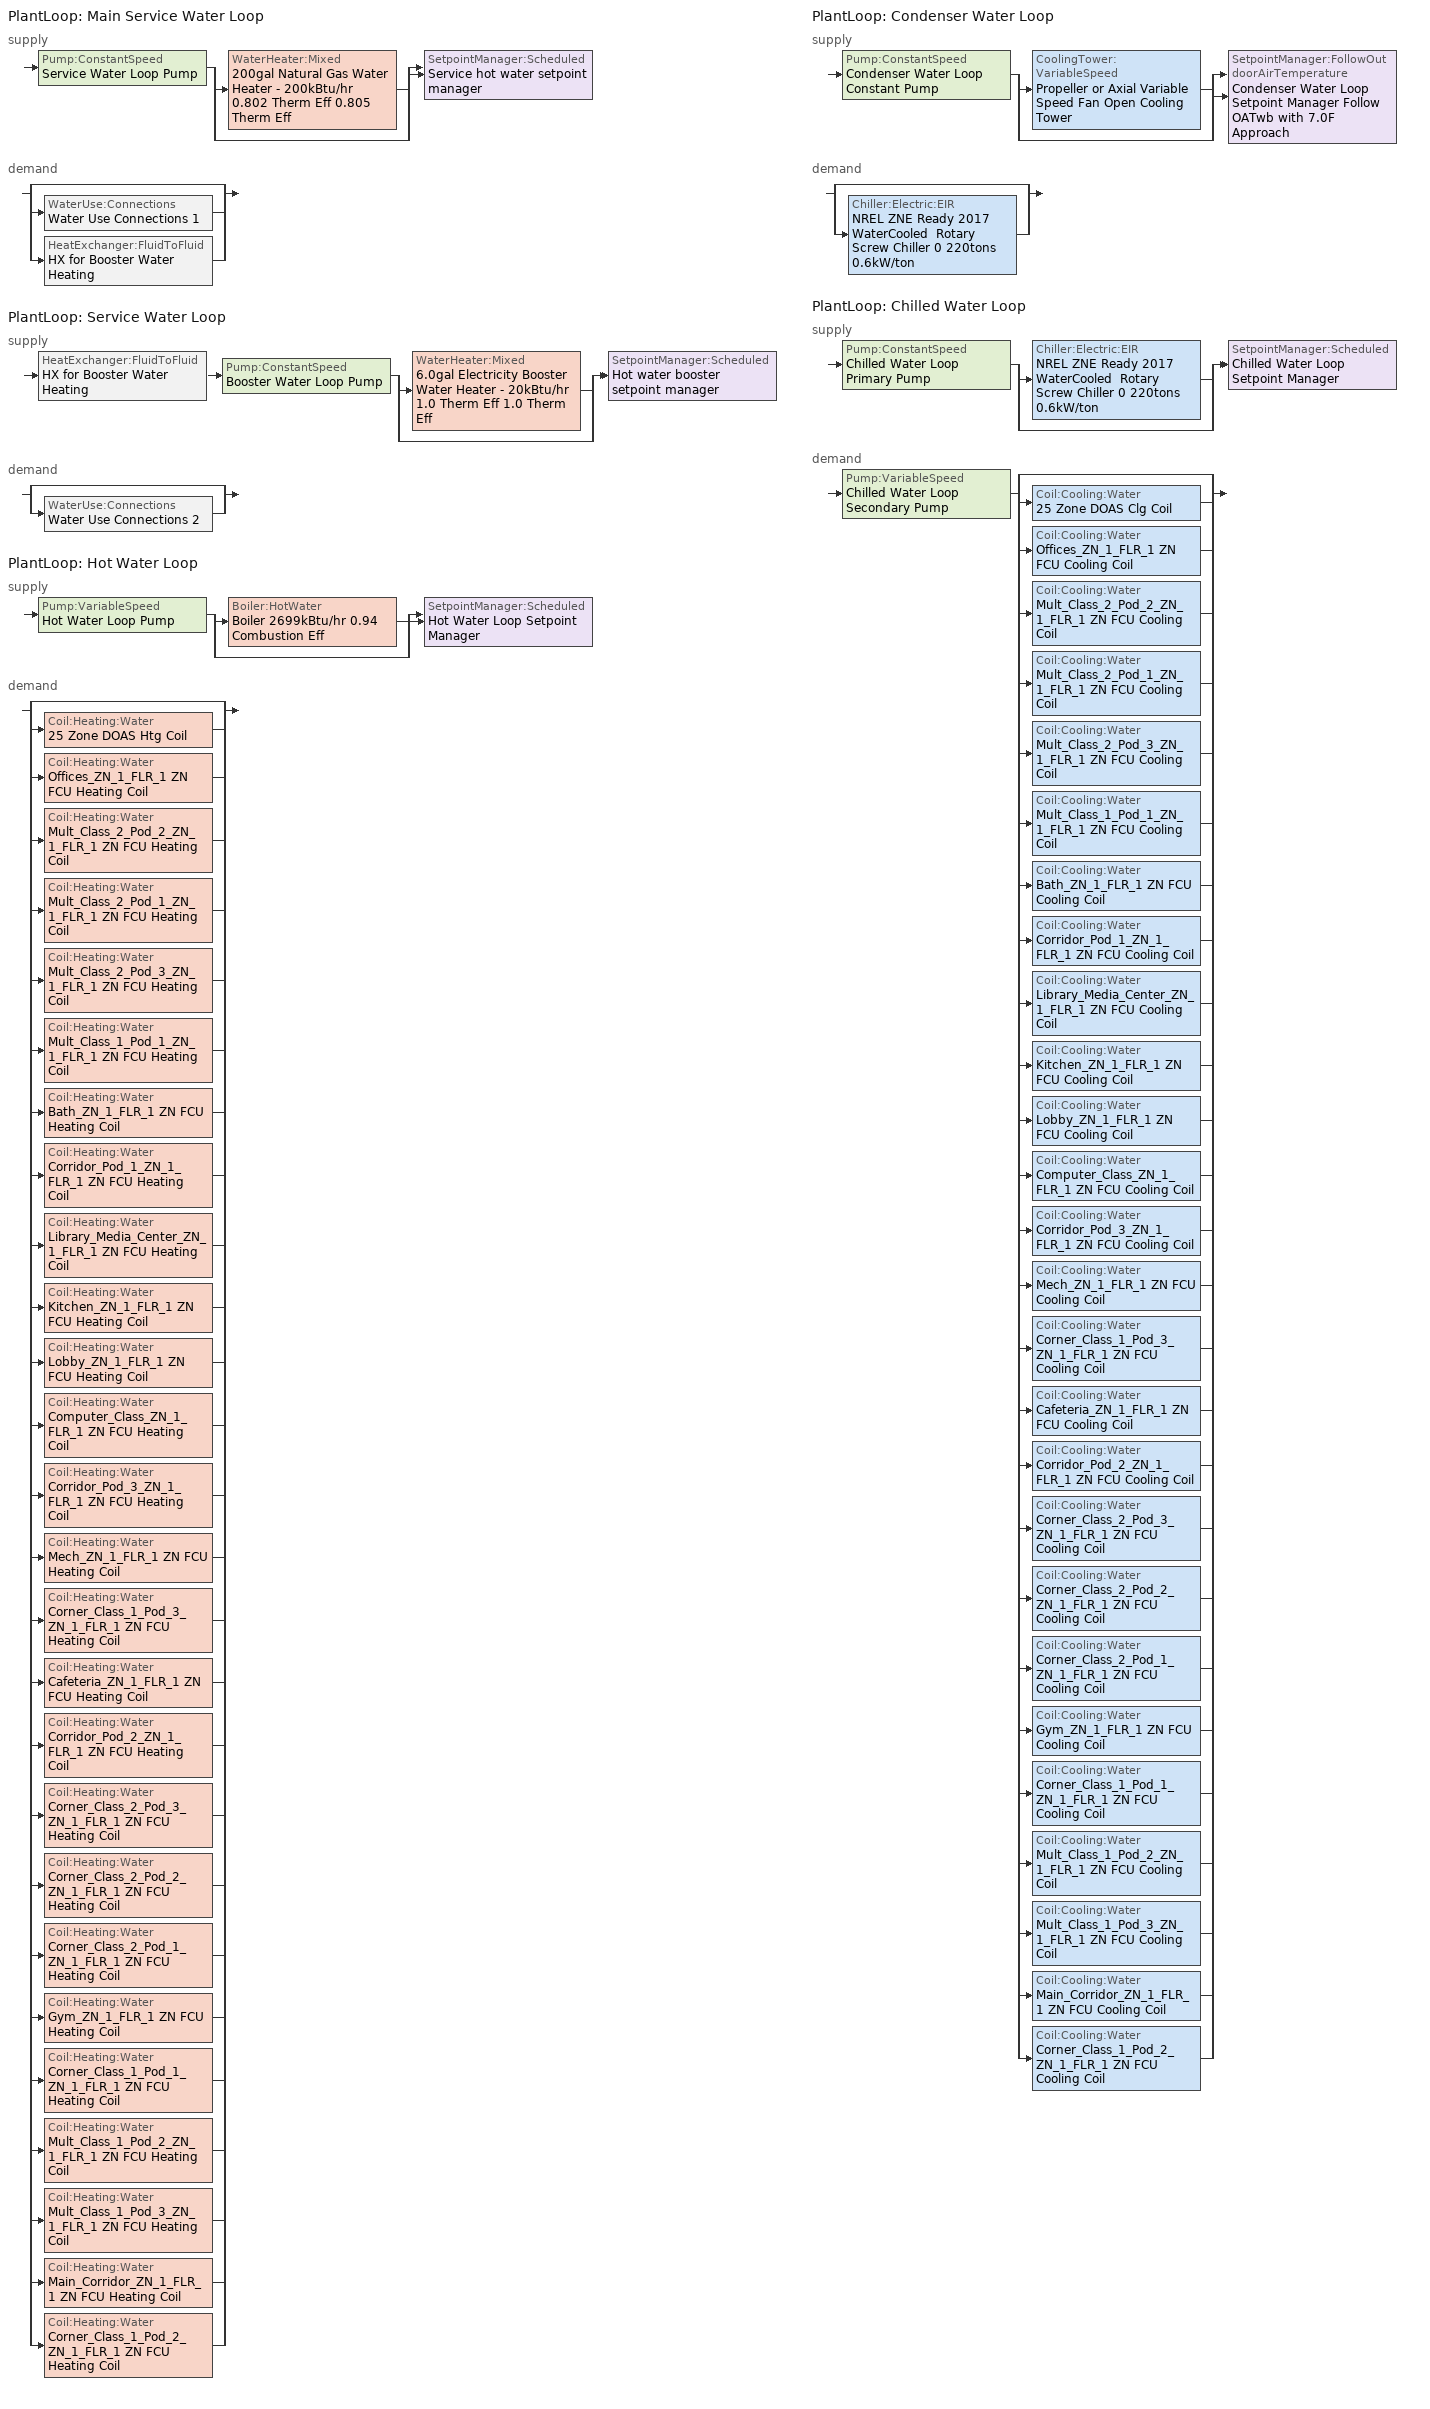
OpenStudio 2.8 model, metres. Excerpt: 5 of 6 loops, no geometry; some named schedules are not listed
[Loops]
PlantLoop 'Main Service Water Loop'
 supply: Pump:ConstantSpeed 'Service Water Loop Pump' > split
  | WaterHeater:Mixed '200gal Natural Gas Water Heater - 200kBtu/hr 0.802 Therm Eff 0.805 Therm Eff'
  | bypass
  join > SetpointManager:Scheduled 'Service hot water setpoint manager'
 demand: split
  | bypass
  | WaterUse:Connections 'Water Use Connections 1'
  | HeatExchanger:FluidToFluid 'HX for Booster Water Heating'
PlantLoop 'Service Water Loop'
 supply: HeatExchanger:FluidToFluid 'HX for Booster Water Heating' > Pump:ConstantSpeed 'Booster Water Loop Pump' > split
  | WaterHeater:Mixed '6.0gal Electricity Booster Water Heater - 20kBtu/hr 1.0 Therm Eff 1.0 Therm Eff'
  | bypass
  join > SetpointManager:Scheduled 'Hot water booster setpoint manager'
 demand: split
  | bypass
  | WaterUse:Connections 'Water Use Connections 2'
PlantLoop 'Hot Water Loop'
 supply: Pump:VariableSpeed 'Hot Water Loop Pump' > split
  | Boiler:HotWater 'Boiler 2699kBtu/hr 0.94 Combustion Eff'
  | bypass
  join > SetpointManager:Scheduled 'Hot Water Loop Setpoint Manager'
 demand: split
  | bypass
  | Coil:Heating:Water '25 Zone DOAS Htg Coil'
  | Coil:Heating:Water 'Offices_ZN_1_FLR_1 ZN FCU Heating Coil'
  | Coil:Heating:Water 'Mult_Class_2_Pod_2_ZN_1_FLR_1 ZN FCU Heating Coil'
  | Coil:Heating:Water 'Mult_Class_2_Pod_1_ZN_1_FLR_1 ZN FCU Heating Coil'
  | Coil:Heating:Water 'Mult_Class_2_Pod_3_ZN_1_FLR_1 ZN FCU Heating Coil'
  | Coil:Heating:Water 'Mult_Class_1_Pod_1_ZN_1_FLR_1 ZN FCU Heating Coil'
  | Coil:Heating:Water 'Bath_ZN_1_FLR_1 ZN FCU Heating Coil'
  | Coil:Heating:Water 'Corridor_Pod_1_ZN_1_FLR_1 ZN FCU Heating Coil'
  | Coil:Heating:Water 'Library_Media_Center_ZN_1_FLR_1 ZN FCU Heating Coil'
  | Coil:Heating:Water 'Kitchen_ZN_1_FLR_1 ZN FCU Heating Coil'
  | Coil:Heating:Water 'Lobby_ZN_1_FLR_1 ZN FCU Heating Coil'
  | Coil:Heating:Water 'Computer_Class_ZN_1_FLR_1 ZN FCU Heating Coil'
  | Coil:Heating:Water 'Corridor_Pod_3_ZN_1_FLR_1 ZN FCU Heating Coil'
  | Coil:Heating:Water 'Mech_ZN_1_FLR_1 ZN FCU Heating Coil'
  | Coil:Heating:Water 'Corner_Class_1_Pod_3_ZN_1_FLR_1 ZN FCU Heating Coil'
  | Coil:Heating:Water 'Cafeteria_ZN_1_FLR_1 ZN FCU Heating Coil'
  | Coil:Heating:Water 'Corridor_Pod_2_ZN_1_FLR_1 ZN FCU Heating Coil'
  | Coil:Heating:Water 'Corner_Class_2_Pod_3_ZN_1_FLR_1 ZN FCU Heating Coil'
  | Coil:Heating:Water 'Corner_Class_2_Pod_2_ZN_1_FLR_1 ZN FCU Heating Coil'
  | Coil:Heating:Water 'Corner_Class_2_Pod_1_ZN_1_FLR_1 ZN FCU Heating Coil'
  | Coil:Heating:Water 'Gym_ZN_1_FLR_1 ZN FCU Heating Coil'
  | Coil:Heating:Water 'Corner_Class_1_Pod_1_ZN_1_FLR_1 ZN FCU Heating Coil'
  | Coil:Heating:Water 'Mult_Class_1_Pod_2_ZN_1_FLR_1 ZN FCU Heating Coil'
  | Coil:Heating:Water 'Mult_Class_1_Pod_3_ZN_1_FLR_1 ZN FCU Heating Coil'
  | Coil:Heating:Water 'Main_Corridor_ZN_1_FLR_1 ZN FCU Heating Coil'
  | Coil:Heating:Water 'Corner_Class_1_Pod_2_ZN_1_FLR_1 ZN FCU Heating Coil'
PlantLoop 'Condenser Water Loop'
 supply: Pump:ConstantSpeed 'Condenser Water Loop Constant Pump' > split
  | CoolingTower:VariableSpeed 'Propeller or Axial Variable Speed Fan Open Cooling Tower'
  | bypass
  join > SetpointManager:FollowOutdoorAirTemperature 'Condenser Water Loop Setpoint Manager Follow OATwb with 7.0F Approach'
 demand: split
  | bypass
  | Chiller:Electric:EIR 'NREL ZNE Ready 2017 WaterCooled  Rotary Screw Chiller 0 220tons 0.6kW/ton'
PlantLoop 'Chilled Water Loop'
 supply: Pump:ConstantSpeed 'Chilled Water Loop Primary Pump' > split
  | Chiller:Electric:EIR 'NREL ZNE Ready 2017 WaterCooled  Rotary Screw Chiller 0 220tons 0.6kW/ton'
  | bypass
  join > SetpointManager:Scheduled 'Chilled Water Loop Setpoint Manager'
 demand: Pump:VariableSpeed 'Chilled Water Loop Secondary Pump' > split
  | bypass
  | Coil:Cooling:Water '25 Zone DOAS Clg Coil'
  | Coil:Cooling:Water 'Offices_ZN_1_FLR_1 ZN FCU Cooling Coil'
  | Coil:Cooling:Water 'Mult_Class_2_Pod_2_ZN_1_FLR_1 ZN FCU Cooling Coil'
  | Coil:Cooling:Water 'Mult_Class_2_Pod_1_ZN_1_FLR_1 ZN FCU Cooling Coil'
  | Coil:Cooling:Water 'Mult_Class_2_Pod_3_ZN_1_FLR_1 ZN FCU Cooling Coil'
  | Coil:Cooling:Water 'Mult_Class_1_Pod_1_ZN_1_FLR_1 ZN FCU Cooling Coil'
  | Coil:Cooling:Water 'Bath_ZN_1_FLR_1 ZN FCU Cooling Coil'
  | Coil:Cooling:Water 'Corridor_Pod_1_ZN_1_FLR_1 ZN FCU Cooling Coil'
  | Coil:Cooling:Water 'Library_Media_Center_ZN_1_FLR_1 ZN FCU Cooling Coil'
  | Coil:Cooling:Water 'Kitchen_ZN_1_FLR_1 ZN FCU Cooling Coil'
  | Coil:Cooling:Water 'Lobby_ZN_1_FLR_1 ZN FCU Cooling Coil'
  | Coil:Cooling:Water 'Computer_Class_ZN_1_FLR_1 ZN FCU Cooling Coil'
  | Coil:Cooling:Water 'Corridor_Pod_3_ZN_1_FLR_1 ZN FCU Cooling Coil'
  | Coil:Cooling:Water 'Mech_ZN_1_FLR_1 ZN FCU Cooling Coil'
  | Coil:Cooling:Water 'Corner_Class_1_Pod_3_ZN_1_FLR_1 ZN FCU Cooling Coil'
  | Coil:Cooling:Water 'Cafeteria_ZN_1_FLR_1 ZN FCU Cooling Coil'
  | Coil:Cooling:Water 'Corridor_Pod_2_ZN_1_FLR_1 ZN FCU Cooling Coil'
  | Coil:Cooling:Water 'Corner_Class_2_Pod_3_ZN_1_FLR_1 ZN FCU Cooling Coil'
  | Coil:Cooling:Water 'Corner_Class_2_Pod_2_ZN_1_FLR_1 ZN FCU Cooling Coil'
  | Coil:Cooling:Water 'Corner_Class_2_Pod_1_ZN_1_FLR_1 ZN FCU Cooling Coil'
  | Coil:Cooling:Water 'Gym_ZN_1_FLR_1 ZN FCU Cooling Coil'
  | Coil:Cooling:Water 'Corner_Class_1_Pod_1_ZN_1_FLR_1 ZN FCU Cooling Coil'
  | Coil:Cooling:Water 'Mult_Class_1_Pod_2_ZN_1_FLR_1 ZN FCU Cooling Coil'
  | Coil:Cooling:Water 'Mult_Class_1_Pod_3_ZN_1_FLR_1 ZN FCU Cooling Coil'
  | Coil:Cooling:Water 'Main_Corridor_ZN_1_FLR_1 ZN FCU Cooling Coil'
  | Coil:Cooling:Water 'Corner_Class_1_Pod_2_ZN_1_FLR_1 ZN FCU Cooling Coil'
[AvailabilityManager:NightCycle] Control Type=CycleOnAny; Thermostat Tolerance {deltaC}=1; Cycling Run Time {s}=3600
Availability Manager Night Cycle 1; Availability Manager Night Cycle 2; Availability Manager Night Cycle 3; Availability Manager Night Cycle 4; Availability Manager Night Cycle 5; Availability Manager Night Cycle 6; Availability Manager Night Cycle 7; Availability Manager Night Cycle 8
[Refrigeration:Compressor] Rated Return Gas Temperature {C}=18.3; Rated Subcooling {deltaC}=0
Name | Refrigeration Compressor Power Curve | Refrigeration Compressor Capacity Curve
Refrigeration Compressor 1 | Refrigeration Compressor Power Curve | Refrigeration Compressor Capacity Curve
Refrigeration Compressor 2 | Refrigeration Compressor Power Curve 1 | Refrigeration Compressor Capacity Curve 1
[PlantLoop] Glycol Concentration=0; Plant Loop Volume {m3}=Autocalculate; Load Distribution Scheme=Optimal
Name | Maximum Loop Temperature {C} | Minimum Loop Temperature {C} | Fluid Type | Common Pipe Simulation
Main Service Water Loop | 60 | 10
Service Water Loop
Hot Water Loop |  | 10 | Water
Condenser Water Loop | 80 | 5
Chilled Water Loop | 40 | 1 |  | CommonPipe
[Sizing:Plant] Sizing Option=NonCoincident; Zone Timesteps in Averaging Window=1; Coincident Sizing Factor Mode=None
Name | Loop Type | Design Loop Exit Temperature {C} | Loop Design Temperature Difference {deltaC}
Main Service Water Loop | Heating | 60 | 5
Service Water Loop | Heating | 82.2222 | 5
Hot Water Loop | Heating | 48.8889 | 11.1111
Condenser Water Loop | Condenser | 29.4444 | 5.55556
Chilled Water Loop | Cooling | 6.66667 | 5.61111
[SetpointManager:Scheduled] Control Variable=Temperature
Name | Schedule | Setpoint Node or NodeList
Service hot water setpoint manager | Service Water Loop Temp - 140F | Main Service Water Loop Supply Outlet Node
Hot water booster setpoint manager | Service Water Booster Temp - 180.00000000000006F | Service Water Loop Supply Outlet Node
Hot Water Loop Setpoint Manager | Hot Water Loop Temp - 120F | Hot Water Loop Supply Outlet Node
Chilled Water Loop Setpoint Manager | Chilled Water Loop Temp - 44F | Chilled Water Loop Supply Outlet Node
[Pump:ConstantSpeed] Rated Flow Rate {m3/s}=autosize; Rated Power Consumption {W}=autosize; Fraction of Motor Inefficiencies to Fluid Stream=0; Pump Control Type=Intermittent; Design Power Sizing Method=PowerPerFlowPerPressure; Design Electric Power per Unit Flow Rate {W/(m3/s)}=348701.1; Design Shaft Power per Unit Flow Rate per Unit Head {W-s/m3-Pa}=1.28205
Name | Rated Pump Head {Pa} | Motor Efficiency
Service Water Loop Pump; Booster Water Loop Pump | 164431 | 0.7
Condenser Water Loop Constant Pump | 217049 | 0.924
Chilled Water Loop Primary Pump | 102034 | 0.917
[WaterHeater:Mixed] Deadband Temperature Difference {deltaC}=2; Maximum Temperature Limit {C}=82.2222; Heater Control Type=Cycle; Off Cycle Parasitic Heat Fraction to Tank=0; On Cycle Parasitic Heat Fraction to Tank=0; Ambient Temperature Indicator=Schedule; Use Side Effectiveness=1; Source Side Effectiveness=1; Use Side Design Flow Rate {m3/s}=autosize; Source Side Design Flow Rate {m3/s}=autosize; Indirect Water Heating Recovery Time {hr}=1.5; Source Side Flow Control Mode=IndirectHeatPrimarySetpoint
Name | Tank Volume {m3} | Setpoint Temperature Schedule | Heater Maximum Capacity {W} | Heater Fuel Type | Heater Thermal Efficiency | Off Cycle Parasitic Fuel Consumption Rate {W} | Off Cycle Parasitic Fuel Type | On Cycle Parasitic Fuel Consumption Rate {W} | On Cycle Parasitic Fuel Type | Ambient Temperature Schedule | Off Cycle Loss Coefficient to Ambient Temperature {W/K} | On Cycle Loss Coefficient to Ambient Temperature {W/K}
200gal Natural Gas Water Heater - 200kBtu/hr 0.802 Therm Eff 0.805 Therm Eff | 0.757082 | Service Water Loop Temp - 140F | 58614.2 | NaturalGas | 0.805128 | 783.965 | NaturalGas | 783.965 | NaturalGas | Water Heater Ambient Temp Schedule - 70F | 9.66218 | 9.66218
6.0gal Electricity Booster Water Heater - 20kBtu/hr 1.0 Therm Eff 1.0 Therm Eff | 0.0227125 | Service Water Booster Temp - 180.00000000000006F | 6000.04 | Electricity | 1 | 0 | Electricity | 0 | Electricity | Water Heater Ambient Temp Schedule - 70F 1 | 1.05486 | 1.05486
[WaterUse:Connections]
Name | Water Use Equipment Name 1
Water Use Connections 1 | Main Service Water Use 1.7gal/min
Water Use Connections 2 | Booster Water Fixture - 1.0000000000000002 gal/min at 27.901234567901326F
[WaterUse:Equipment:Definition]
Name | Peak Flow Rate {m3/s} | Target Temperature Schedule | Sensible Fraction Schedule | Latent Fraction Schedule
Main Service Water Use Def 1.7gal/min | 0.000107253 | Mixed Water At Faucet Temp - 140F | Fraction Sensible - 0.2 | Fraction Latent - 0.05
Water Fixture Def - 1.0000000000000002 gal/min | 6.30902e-05 | Schedule Ruleset 5
[WaterUse:Equipment] Flow Rate Fraction Schedule=SchoolPrimary BLDG_SWH_SCH
Name | Water Use Equipment Definition
Main Service Water Use 1.7gal/min | Main Service Water Use Def 1.7gal/min
Booster Water Fixture - 1.0000000000000002 gal/min at 27.901234567901326F | Water Fixture Def - 1.0000000000000002 gal/min
[HeatExchanger:FluidToFluid]
HX for Booster Water Heating: Loop Demand Side Design Flow Rate {m3/s}=autosize; Loop Supply Side Design Flow Rate {m3/s}=autosize; Heat Exchange Model Type=Ideal; Heat Exchanger U-Factor Times Area Value {W/K}=autosize; Control Type=UncontrolledOn; Minimum Temperature Difference to Activate Heat Exchanger {deltaC}=0.01; Heat Transfer Metering End Use Type=LoopToLoop; Component Override Cooling Control Temperature Mode=Loop; Sizing Factor=1; Operation Minimum Temperature Limit {C}=0; Operation Maximum Temperature Limit {C}=100
[Pump:VariableSpeed] Motor Efficiency=0.917; Pump Control Type=Intermittent; Skin Loss Radiative Fraction=0.5; Design Power Sizing Method=PowerPerFlowPerPressure; Design Electric Power per Unit Flow Rate {W/(m3/s)}=348701.1; Design Shaft Power per Unit Flow Rate per Unit Head {W-s/m3-Pa}=1.28205; Design Minimum Flow Rate Fraction=0
Name | Rated Pump Head {Pa} | Fraction of Motor Inefficiencies to Fluid Stream | Coefficient 1 of the Part Load Performance Curve | Coefficient 2 of the Part Load Performance Curve | Coefficient 3 of the Part Load Performance Curve | Coefficient 4 of the Part Load Performance Curve
Hot Water Loop Pump | 215405
Chilled Water Loop Secondary Pump | 147382 | 0 | 0 | 0.0205 | 0.4101 | 0.5753
[Boiler:HotWater]
Boiler 2699kBtu/hr 0.94 Combustion Eff: Fuel Type=NaturalGas; Nominal Thermal Efficiency=0.933; Efficiency Curve Temperature Evaluation Variable=LeavingBoiler; Normalized Boiler Efficiency Curve=Boiler with Minimum Turndown; Design Water Outlet Temperature {C}=48.8889; Minimum Part Load Ratio=0; Maximum Part Load Ratio=1.2; Optimum Part Load Ratio=1; Water Outlet Upper Temperature Limit {C}=95; Boiler Flow Mode=LeavingSetpointModulated; Parasitic Electric Load {W}=0; Sizing Factor=1
[SetpointManager:FollowOutdoorAirTemperature]
Condenser Water Loop Setpoint Manager Follow OATwb with 7.0F Approach: Control Variable=Temperature; Reference Temperature Type=OutdoorAirWetBulb; Offset Temperature Difference {deltaC}=3.88889; Maximum Setpoint Temperature {C}=29.4444; Minimum Setpoint Temperature {C}=21.1111; Setpoint Node or NodeList=Condenser Water Loop Supply Outlet Node
[CoolingTower:VariableSpeed]
Propeller or Axial Variable Speed Fan Open Cooling Tower: Model Type=CoolToolsCrossFlow; Design Inlet Air Wet-Bulb Temperature {C}=25.5556; Design Approach Temperature {deltaC}=3.88889; Design Range Temperature {deltaC}=5.55556; Design Water Flow Rate {m3/s}=autosize; Design Air Flow Rate {m3/s}=autosize; Design Fan Power {W}=autosize; Fan Power Ratio Function of Air Flow Rate Ratio Curve=VSD-TWR-FAN-FPLR; Minimum Air Flow Rate Ratio=0.2; Fraction of Tower Capacity in Free Convection Regime=0.125; Basin Heater Capacity {W/K}=0; Basin Heater Setpoint Temperature {C}=2; Evaporation Loss Mode=SaturatedExit; Evaporation Loss Factor {percent/K}=0.2; Drift Loss Percent {percent}=0.008; Blowdown Calculation Mode=ConcentrationRatio; Blowdown Concentration Ratio=3; Number of Cells=1; Cell Control=MaximalCell; Sizing Factor=1
[Chiller:Electric:EIR]
NREL ZNE Ready 2017 WaterCooled  Rotary Screw Chiller 0 220tons 0.6kW/ton: Reference Capacity {W}=Autosize; Reference COP {W/W}=5.67258; Reference Leaving Chilled Water Temperature {C}=6.66667; Reference Entering Condenser Fluid Temperature {C}=35; Cooling Capacity Function of Temperature Curve=ChlrWtrPosDispPathAAllQRatio_fTchwsTcwsSI; Electric Input to Cooling Output Ratio Function of Temperature Curve=ChlrWtrPosDispPathAAllEIRRatio_fTchwsTcwsSI; Electric Input to Cooling Output Ratio Function of Part Load Ratio Curve=ChlrWtrPosDispPathAAllEIRRatio_fQRatio; Minimum Part Load Ratio=0.15; Maximum Part Load Ratio=1; Optimum Part Load Ratio=1; Minimum Unloading Ratio=0.25; Condenser Type=WaterCooled; Leaving Chilled Water Lower Temperature Limit {C}=2.22222; Chiller Flow Mode=ConstantFlow; Design Heat Recovery Water Flow Rate {m3/s}=0; Sizing Factor=1; Basin Heater Capacity {W/K}=0; Basin Heater Setpoint Temperature {C}=10
[Coil:Heating:Water] Availability Schedule=Always On Discrete; Rated Inlet Water Temperature {C}=48.8889; Rated Inlet Air Temperature {C}=16.6; Rated Outlet Water Temperature {C}=37.7778
Name | Rated Outlet Air Temperature {C}
25 Zone DOAS Htg Coil | 32.2
Offices_ZN_1_FLR_1 ZN FCU Heating Coil; Mult_Class_2_Pod_2_ZN_1_FLR_1 ZN FCU Heating Coil; Mult_Class_2_Pod_1_ZN_1_FLR_1 ZN FCU Heating Coil; Mult_Class_2_Pod_3_ZN_1_FLR_1 ZN FCU Heating Coil; Mult_Class_1_Pod_1_ZN_1_FLR_1 ZN FCU Heating Coil; Bath_ZN_1_FLR_1 ZN FCU Heating Coil; Corridor_Pod_1_ZN_1_FLR_1 ZN FCU Heating Coil; Library_Media_Center_ZN_1_FLR_1 ZN FCU Heating Coil; Kitchen_ZN_1_FLR_1 ZN FCU Heating Coil; Lobby_ZN_1_FLR_1 ZN FCU Heating Coil; Computer_Class_ZN_1_FLR_1 ZN FCU Heating Coil; Corridor_Pod_3_ZN_1_FLR_1 ZN FCU Heating Coil; Mech_ZN_1_FLR_1 ZN FCU Heating Coil; Corner_Class_1_Pod_3_ZN_1_FLR_1 ZN FCU Heating Coil; Cafeteria_ZN_1_FLR_1 ZN FCU Heating Coil; Corridor_Pod_2_ZN_1_FLR_1 ZN FCU Heating Coil; Corner_Class_2_Pod_3_ZN_1_FLR_1 ZN FCU Heating Coil; Corner_Class_2_Pod_2_ZN_1_FLR_1 ZN FCU Heating Coil; Corner_Class_2_Pod_1_ZN_1_FLR_1 ZN FCU Heating Coil; Gym_ZN_1_FLR_1 ZN FCU Heating Coil; Corner_Class_1_Pod_1_ZN_1_FLR_1 ZN FCU Heating Coil; Mult_Class_1_Pod_2_ZN_1_FLR_1 ZN FCU Heating Coil; Mult_Class_1_Pod_3_ZN_1_FLR_1 ZN FCU Heating Coil; Main_Corridor_ZN_1_FLR_1 ZN FCU Heating Coil; Corner_Class_1_Pod_2_ZN_1_FLR_1 ZN FCU Heating Coil | 40
[Controller:WaterCoil] Minimum Actuated Flow {m3/s}=0
Name | Water Coil | Action | Controller Convergence Tolerance {deltaC}
25 Zone DOAS Htg Coil Controller | 25 Zone DOAS Htg Coil | Normal | 0.0001
25 Zone DOAS Clg Coil Controller | 25 Zone DOAS Clg Coil | Reverse
Offices_ZN_1_FLR_1 ZN FCU Cooling Coil Controller | Offices_ZN_1_FLR_1 ZN FCU Cooling Coil | Reverse
Offices_ZN_1_FLR_1 ZN FCU Heating Coil Controller | Offices_ZN_1_FLR_1 ZN FCU Heating Coil | Normal | 0.1
Mult_Class_2_Pod_2_ZN_1_FLR_1 ZN FCU Cooling Coil Controller | Mult_Class_2_Pod_2_ZN_1_FLR_1 ZN FCU Cooling Coil | Reverse
Mult_Class_2_Pod_2_ZN_1_FLR_1 ZN FCU Heating Coil Controller | Mult_Class_2_Pod_2_ZN_1_FLR_1 ZN FCU Heating Coil | Normal | 0.1
Mult_Class_2_Pod_1_ZN_1_FLR_1 ZN FCU Cooling Coil Controller | Mult_Class_2_Pod_1_ZN_1_FLR_1 ZN FCU Cooling Coil | Reverse
Mult_Class_2_Pod_1_ZN_1_FLR_1 ZN FCU Heating Coil Controller | Mult_Class_2_Pod_1_ZN_1_FLR_1 ZN FCU Heating Coil | Normal | 0.1
Mult_Class_2_Pod_3_ZN_1_FLR_1 ZN FCU Cooling Coil Controller | Mult_Class_2_Pod_3_ZN_1_FLR_1 ZN FCU Cooling Coil | Reverse
Mult_Class_2_Pod_3_ZN_1_FLR_1 ZN FCU Heating Coil Controller | Mult_Class_2_Pod_3_ZN_1_FLR_1 ZN FCU Heating Coil | Normal | 0.1
Mult_Class_1_Pod_1_ZN_1_FLR_1 ZN FCU Cooling Coil Controller | Mult_Class_1_Pod_1_ZN_1_FLR_1 ZN FCU Cooling Coil | Reverse
Mult_Class_1_Pod_1_ZN_1_FLR_1 ZN FCU Heating Coil Controller | Mult_Class_1_Pod_1_ZN_1_FLR_1 ZN FCU Heating Coil | Normal | 0.1
Bath_ZN_1_FLR_1 ZN FCU Cooling Coil Controller | Bath_ZN_1_FLR_1 ZN FCU Cooling Coil | Reverse
Bath_ZN_1_FLR_1 ZN FCU Heating Coil Controller | Bath_ZN_1_FLR_1 ZN FCU Heating Coil | Normal | 0.1
Corridor_Pod_1_ZN_1_FLR_1 ZN FCU Cooling Coil Controller | Corridor_Pod_1_ZN_1_FLR_1 ZN FCU Cooling Coil | Reverse
Corridor_Pod_1_ZN_1_FLR_1 ZN FCU Heating Coil Controller | Corridor_Pod_1_ZN_1_FLR_1 ZN FCU Heating Coil | Normal | 0.1
Library_Media_Center_ZN_1_FLR_1 ZN FCU Cooling Coil Controller | Library_Media_Center_ZN_1_FLR_1 ZN FCU Cooling Coil | Reverse
Library_Media_Center_ZN_1_FLR_1 ZN FCU Heating Coil Controller | Library_Media_Center_ZN_1_FLR_1 ZN FCU Heating Coil | Normal | 0.1
Kitchen_ZN_1_FLR_1 ZN FCU Cooling Coil Controller | Kitchen_ZN_1_FLR_1 ZN FCU Cooling Coil | Reverse
Kitchen_ZN_1_FLR_1 ZN FCU Heating Coil Controller | Kitchen_ZN_1_FLR_1 ZN FCU Heating Coil | Normal | 0.1
Lobby_ZN_1_FLR_1 ZN FCU Cooling Coil Controller | Lobby_ZN_1_FLR_1 ZN FCU Cooling Coil | Reverse
Lobby_ZN_1_FLR_1 ZN FCU Heating Coil Controller | Lobby_ZN_1_FLR_1 ZN FCU Heating Coil | Normal | 0.1
Computer_Class_ZN_1_FLR_1 ZN FCU Cooling Coil Controller | Computer_Class_ZN_1_FLR_1 ZN FCU Cooling Coil | Reverse
Computer_Class_ZN_1_FLR_1 ZN FCU Heating Coil Controller | Computer_Class_ZN_1_FLR_1 ZN FCU Heating Coil | Normal | 0.1
Corridor_Pod_3_ZN_1_FLR_1 ZN FCU Cooling Coil Controller | Corridor_Pod_3_ZN_1_FLR_1 ZN FCU Cooling Coil | Reverse
Corridor_Pod_3_ZN_1_FLR_1 ZN FCU Heating Coil Controller | Corridor_Pod_3_ZN_1_FLR_1 ZN FCU Heating Coil | Normal | 0.1
Mech_ZN_1_FLR_1 ZN FCU Cooling Coil Controller | Mech_ZN_1_FLR_1 ZN FCU Cooling Coil | Reverse
Mech_ZN_1_FLR_1 ZN FCU Heating Coil Controller | Mech_ZN_1_FLR_1 ZN FCU Heating Coil | Normal | 0.1
Corner_Class_1_Pod_3_ZN_1_FLR_1 ZN FCU Cooling Coil Controller | Corner_Class_1_Pod_3_ZN_1_FLR_1 ZN FCU Cooling Coil | Reverse
Corner_Class_1_Pod_3_ZN_1_FLR_1 ZN FCU Heating Coil Controller | Corner_Class_1_Pod_3_ZN_1_FLR_1 ZN FCU Heating Coil | Normal | 0.1
Cafeteria_ZN_1_FLR_1 ZN FCU Cooling Coil Controller | Cafeteria_ZN_1_FLR_1 ZN FCU Cooling Coil | Reverse
Cafeteria_ZN_1_FLR_1 ZN FCU Heating Coil Controller | Cafeteria_ZN_1_FLR_1 ZN FCU Heating Coil | Normal | 0.1
Corridor_Pod_2_ZN_1_FLR_1 ZN FCU Cooling Coil Controller | Corridor_Pod_2_ZN_1_FLR_1 ZN FCU Cooling Coil | Reverse
Corridor_Pod_2_ZN_1_FLR_1 ZN FCU Heating Coil Controller | Corridor_Pod_2_ZN_1_FLR_1 ZN FCU Heating Coil | Normal | 0.1
Corner_Class_2_Pod_3_ZN_1_FLR_1 ZN FCU Cooling Coil Controller | Corner_Class_2_Pod_3_ZN_1_FLR_1 ZN FCU Cooling Coil | Reverse
Corner_Class_2_Pod_3_ZN_1_FLR_1 ZN FCU Heating Coil Controller | Corner_Class_2_Pod_3_ZN_1_FLR_1 ZN FCU Heating Coil | Normal | 0.1
Corner_Class_2_Pod_2_ZN_1_FLR_1 ZN FCU Cooling Coil Controller | Corner_Class_2_Pod_2_ZN_1_FLR_1 ZN FCU Cooling Coil | Reverse
Corner_Class_2_Pod_2_ZN_1_FLR_1 ZN FCU Heating Coil Controller | Corner_Class_2_Pod_2_ZN_1_FLR_1 ZN FCU Heating Coil | Normal | 0.1
Corner_Class_2_Pod_1_ZN_1_FLR_1 ZN FCU Cooling Coil Controller | Corner_Class_2_Pod_1_ZN_1_FLR_1 ZN FCU Cooling Coil | Reverse
Corner_Class_2_Pod_1_ZN_1_FLR_1 ZN FCU Heating Coil Controller | Corner_Class_2_Pod_1_ZN_1_FLR_1 ZN FCU Heating Coil | Normal | 0.1
Gym_ZN_1_FLR_1 ZN FCU Cooling Coil Controller | Gym_ZN_1_FLR_1 ZN FCU Cooling Coil | Reverse
Gym_ZN_1_FLR_1 ZN FCU Heating Coil Controller | Gym_ZN_1_FLR_1 ZN FCU Heating Coil | Normal | 0.1
Corner_Class_1_Pod_1_ZN_1_FLR_1 ZN FCU Cooling Coil Controller | Corner_Class_1_Pod_1_ZN_1_FLR_1 ZN FCU Cooling Coil | Reverse
Corner_Class_1_Pod_1_ZN_1_FLR_1 ZN FCU Heating Coil Controller | Corner_Class_1_Pod_1_ZN_1_FLR_1 ZN FCU Heating Coil | Normal | 0.1
Mult_Class_1_Pod_2_ZN_1_FLR_1 ZN FCU Cooling Coil Controller | Mult_Class_1_Pod_2_ZN_1_FLR_1 ZN FCU Cooling Coil | Reverse
Mult_Class_1_Pod_2_ZN_1_FLR_1 ZN FCU Heating Coil Controller | Mult_Class_1_Pod_2_ZN_1_FLR_1 ZN FCU Heating Coil | Normal | 0.1
Mult_Class_1_Pod_3_ZN_1_FLR_1 ZN FCU Cooling Coil Controller | Mult_Class_1_Pod_3_ZN_1_FLR_1 ZN FCU Cooling Coil | Reverse
Mult_Class_1_Pod_3_ZN_1_FLR_1 ZN FCU Heating Coil Controller | Mult_Class_1_Pod_3_ZN_1_FLR_1 ZN FCU Heating Coil | Normal | 0.1
Main_Corridor_ZN_1_FLR_1 ZN FCU Cooling Coil Controller | Main_Corridor_ZN_1_FLR_1 ZN FCU Cooling Coil | Reverse
Main_Corridor_ZN_1_FLR_1 ZN FCU Heating Coil Controller | Main_Corridor_ZN_1_FLR_1 ZN FCU Heating Coil | Normal | 0.1
Corner_Class_1_Pod_2_ZN_1_FLR_1 ZN FCU Cooling Coil Controller | Corner_Class_1_Pod_2_ZN_1_FLR_1 ZN FCU Cooling Coil | Reverse
Corner_Class_1_Pod_2_ZN_1_FLR_1 ZN FCU Heating Coil Controller | Corner_Class_1_Pod_2_ZN_1_FLR_1 ZN FCU Heating Coil | Normal | 0.1
[Coil:Cooling:Water] Availability Schedule=Always On Discrete; Design Inlet Water Temperature {C}=Autosize; Heat Exchanger Configuration=CrossFlow
25 Zone DOAS Clg Coil; Offices_ZN_1_FLR_1 ZN FCU Cooling Coil; Mult_Class_2_Pod_2_ZN_1_FLR_1 ZN FCU Cooling Coil; Mult_Class_2_Pod_1_ZN_1_FLR_1 ZN FCU Cooling Coil; Mult_Class_2_Pod_3_ZN_1_FLR_1 ZN FCU Cooling Coil; Mult_Class_1_Pod_1_ZN_1_FLR_1 ZN FCU Cooling Coil; Bath_ZN_1_FLR_1 ZN FCU Cooling Coil; Corridor_Pod_1_ZN_1_FLR_1 ZN FCU Cooling Coil; Library_Media_Center_ZN_1_FLR_1 ZN FCU Cooling Coil; Kitchen_ZN_1_FLR_1 ZN FCU Cooling Coil; Lobby_ZN_1_FLR_1 ZN FCU Cooling Coil; Computer_Class_ZN_1_FLR_1 ZN FCU Cooling Coil; Corridor_Pod_3_ZN_1_FLR_1 ZN FCU Cooling Coil; Mech_ZN_1_FLR_1 ZN FCU Cooling Coil; Corner_Class_1_Pod_3_ZN_1_FLR_1 ZN FCU Cooling Coil; Cafeteria_ZN_1_FLR_1 ZN FCU Cooling Coil; Corridor_Pod_2_ZN_1_FLR_1 ZN FCU Cooling Coil; Corner_Class_2_Pod_3_ZN_1_FLR_1 ZN FCU Cooling Coil; Corner_Class_2_Pod_2_ZN_1_FLR_1 ZN FCU Cooling Coil; Corner_Class_2_Pod_1_ZN_1_FLR_1 ZN FCU Cooling Coil; Gym_ZN_1_FLR_1 ZN FCU Cooling Coil; Corner_Class_1_Pod_1_ZN_1_FLR_1 ZN FCU Cooling Coil; Mult_Class_1_Pod_2_ZN_1_FLR_1 ZN FCU Cooling Coil; Mult_Class_1_Pod_3_ZN_1_FLR_1 ZN FCU Cooling Coil; Main_Corridor_ZN_1_FLR_1 ZN FCU Cooling Coil; Corner_Class_1_Pod_2_ZN_1_FLR_1 ZN FCU Cooling Coil
[HeatExchanger:AirToAir:SensibleAndLatent]
25 Zone DOAS Heat Exchanger: Availability Schedule=Always On Discrete; Nominal Supply Air Flow Rate {m3/s}=autosize; Sensible Effectiveness at 100% Heating Air Flow=0.72; Latent Effectiveness at 100% Heating Air Flow=0.72; Sensible Effectiveness at 75% Heating Air Flow=0.72; Latent Effectiveness at 75% Heating Air Flow=0.72; Sensible Effectiveness at 100% Cooling Air Flow=0.72; Latent Effectiveness at 100% Cooling Air Flow=0.72; Sensible Effectiveness at 75% Cooling Air Flow=0.72; Latent Effectiveness at 75% Cooling Air Flow=0.72; Nominal Electric Power {W}=0; Supply Air Outlet Temperature Control=No; Heat Exchanger Type=Rotary; Frost Control Type=None; Threshold Temperature {C}=1.7; Economizer Lockout=Yes
[Fan:OnOff] Availability Schedule=Always On Discrete; Fan Total Efficiency=0.385; Pressure Rise {Pa}=309.992; Maximum Flow Rate {m3/s}=autosize; Motor Efficiency=0.7; Motor In Airstream Fraction=1
Name | Fan Power Ratio Function of Speed Ratio Curve | Fan Efficiency Ratio Function of Speed Ratio Curve
Offices_ZN_1_FLR_1 ZN Fan Coil fan | Fan On Off Power Curve | Fan On Off Efficiency Curve
Mult_Class_2_Pod_2_ZN_1_FLR_1 ZN Fan Coil fan | Fan On Off Power Curve 1 | Fan On Off Efficiency Curve 1
Mult_Class_2_Pod_1_ZN_1_FLR_1 ZN Fan Coil fan | Fan On Off Power Curve 2 | Fan On Off Efficiency Curve 2
Mult_Class_2_Pod_3_ZN_1_FLR_1 ZN Fan Coil fan | Fan On Off Power Curve 3 | Fan On Off Efficiency Curve 3
Mult_Class_1_Pod_1_ZN_1_FLR_1 ZN Fan Coil fan | Fan On Off Power Curve 4 | Fan On Off Efficiency Curve 4
Bath_ZN_1_FLR_1 ZN Fan Coil fan | Fan On Off Power Curve 5 | Fan On Off Efficiency Curve 5
Corridor_Pod_1_ZN_1_FLR_1 ZN Fan Coil fan | Fan On Off Power Curve 6 | Fan On Off Efficiency Curve 6
Library_Media_Center_ZN_1_FLR_1 ZN Fan Coil fan | Fan On Off Power Curve 7 | Fan On Off Efficiency Curve 7
Kitchen_ZN_1_FLR_1 ZN Fan Coil fan | Fan On Off Power Curve 8 | Fan On Off Efficiency Curve 8
Lobby_ZN_1_FLR_1 ZN Fan Coil fan | Fan On Off Power Curve 9 | Fan On Off Efficiency Curve 9
Computer_Class_ZN_1_FLR_1 ZN Fan Coil fan | Fan On Off Power Curve 10 | Fan On Off Efficiency Curve 10
Corridor_Pod_3_ZN_1_FLR_1 ZN Fan Coil fan | Fan On Off Power Curve 11 | Fan On Off Efficiency Curve 11
Mech_ZN_1_FLR_1 ZN Fan Coil fan | Fan On Off Power Curve 12 | Fan On Off Efficiency Curve 12
Corner_Class_1_Pod_3_ZN_1_FLR_1 ZN Fan Coil fan | Fan On Off Power Curve 13 | Fan On Off Efficiency Curve 13
Cafeteria_ZN_1_FLR_1 ZN Fan Coil fan | Fan On Off Power Curve 14 | Fan On Off Efficiency Curve 14
Corridor_Pod_2_ZN_1_FLR_1 ZN Fan Coil fan | Fan On Off Power Curve 15 | Fan On Off Efficiency Curve 15
Corner_Class_2_Pod_3_ZN_1_FLR_1 ZN Fan Coil fan | Fan On Off Power Curve 16 | Fan On Off Efficiency Curve 16
Corner_Class_2_Pod_2_ZN_1_FLR_1 ZN Fan Coil fan | Fan On Off Power Curve 17 | Fan On Off Efficiency Curve 17
Corner_Class_2_Pod_1_ZN_1_FLR_1 ZN Fan Coil fan | Fan On Off Power Curve 18 | Fan On Off Efficiency Curve 18
Gym_ZN_1_FLR_1 ZN Fan Coil fan | Fan On Off Power Curve 19 | Fan On Off Efficiency Curve 19
Corner_Class_1_Pod_1_ZN_1_FLR_1 ZN Fan Coil fan | Fan On Off Power Curve 20 | Fan On Off Efficiency Curve 20
Mult_Class_1_Pod_2_ZN_1_FLR_1 ZN Fan Coil fan | Fan On Off Power Curve 21 | Fan On Off Efficiency Curve 21
Mult_Class_1_Pod_3_ZN_1_FLR_1 ZN Fan Coil fan | Fan On Off Power Curve 22 | Fan On Off Efficiency Curve 22
Main_Corridor_ZN_1_FLR_1 ZN Fan Coil fan | Fan On Off Power Curve 23 | Fan On Off Efficiency Curve 23
Corner_Class_1_Pod_2_ZN_1_FLR_1 ZN Fan Coil fan | Fan On Off Power Curve 24 | Fan On Off Efficiency Curve 24
[ZoneHVAC:FourPipeFanCoil] Availability Schedule=Always On Discrete; Capacity Control Method=CyclingFan; Maximum Supply Air Flow Rate {m3/s}=autosize; Maximum Outdoor Air Flow Rate {m3/s}=0; Maximum Cold Water Flow Rate {m3/s}=autosize; Maximum Hot Water Flow Rate {m3/s}=autosize; Minimum Supply Air Temperature in Cooling Mode {C}=autosize; Maximum Supply Air Temperature in Heating Mode {C}=autosize
Name | Supply Air Fan | Cooling Coil | Heating Coil
Offices_ZN_1_FLR_1 ZN FCU | Offices_ZN_1_FLR_1 ZN Fan Coil fan | Offices_ZN_1_FLR_1 ZN FCU Cooling Coil | Offices_ZN_1_FLR_1 ZN FCU Heating Coil
Mult_Class_2_Pod_2_ZN_1_FLR_1 ZN FCU | Mult_Class_2_Pod_2_ZN_1_FLR_1 ZN Fan Coil fan | Mult_Class_2_Pod_2_ZN_1_FLR_1 ZN FCU Cooling Coil | Mult_Class_2_Pod_2_ZN_1_FLR_1 ZN FCU Heating Coil
Mult_Class_2_Pod_1_ZN_1_FLR_1 ZN FCU | Mult_Class_2_Pod_1_ZN_1_FLR_1 ZN Fan Coil fan | Mult_Class_2_Pod_1_ZN_1_FLR_1 ZN FCU Cooling Coil | Mult_Class_2_Pod_1_ZN_1_FLR_1 ZN FCU Heating Coil
Mult_Class_2_Pod_3_ZN_1_FLR_1 ZN FCU | Mult_Class_2_Pod_3_ZN_1_FLR_1 ZN Fan Coil fan | Mult_Class_2_Pod_3_ZN_1_FLR_1 ZN FCU Cooling Coil | Mult_Class_2_Pod_3_ZN_1_FLR_1 ZN FCU Heating Coil
Mult_Class_1_Pod_1_ZN_1_FLR_1 ZN FCU | Mult_Class_1_Pod_1_ZN_1_FLR_1 ZN Fan Coil fan | Mult_Class_1_Pod_1_ZN_1_FLR_1 ZN FCU Cooling Coil | Mult_Class_1_Pod_1_ZN_1_FLR_1 ZN FCU Heating Coil
Bath_ZN_1_FLR_1 ZN FCU | Bath_ZN_1_FLR_1 ZN Fan Coil fan | Bath_ZN_1_FLR_1 ZN FCU Cooling Coil | Bath_ZN_1_FLR_1 ZN FCU Heating Coil
Corridor_Pod_1_ZN_1_FLR_1 ZN FCU | Corridor_Pod_1_ZN_1_FLR_1 ZN Fan Coil fan | Corridor_Pod_1_ZN_1_FLR_1 ZN FCU Cooling Coil | Corridor_Pod_1_ZN_1_FLR_1 ZN FCU Heating Coil
Library_Media_Center_ZN_1_FLR_1 ZN FCU | Library_Media_Center_ZN_1_FLR_1 ZN Fan Coil fan | Library_Media_Center_ZN_1_FLR_1 ZN FCU Cooling Coil | Library_Media_Center_ZN_1_FLR_1 ZN FCU Heating Coil
Kitchen_ZN_1_FLR_1 ZN FCU | Kitchen_ZN_1_FLR_1 ZN Fan Coil fan | Kitchen_ZN_1_FLR_1 ZN FCU Cooling Coil | Kitchen_ZN_1_FLR_1 ZN FCU Heating Coil
Lobby_ZN_1_FLR_1 ZN FCU | Lobby_ZN_1_FLR_1 ZN Fan Coil fan | Lobby_ZN_1_FLR_1 ZN FCU Cooling Coil | Lobby_ZN_1_FLR_1 ZN FCU Heating Coil
Computer_Class_ZN_1_FLR_1 ZN FCU | Computer_Class_ZN_1_FLR_1 ZN Fan Coil fan | Computer_Class_ZN_1_FLR_1 ZN FCU Cooling Coil | Computer_Class_ZN_1_FLR_1 ZN FCU Heating Coil
Corridor_Pod_3_ZN_1_FLR_1 ZN FCU | Corridor_Pod_3_ZN_1_FLR_1 ZN Fan Coil fan | Corridor_Pod_3_ZN_1_FLR_1 ZN FCU Cooling Coil | Corridor_Pod_3_ZN_1_FLR_1 ZN FCU Heating Coil
Mech_ZN_1_FLR_1 ZN FCU | Mech_ZN_1_FLR_1 ZN Fan Coil fan | Mech_ZN_1_FLR_1 ZN FCU Cooling Coil | Mech_ZN_1_FLR_1 ZN FCU Heating Coil
Corner_Class_1_Pod_3_ZN_1_FLR_1 ZN FCU | Corner_Class_1_Pod_3_ZN_1_FLR_1 ZN Fan Coil fan | Corner_Class_1_Pod_3_ZN_1_FLR_1 ZN FCU Cooling Coil | Corner_Class_1_Pod_3_ZN_1_FLR_1 ZN FCU Heating Coil
Cafeteria_ZN_1_FLR_1 ZN FCU | Cafeteria_ZN_1_FLR_1 ZN Fan Coil fan | Cafeteria_ZN_1_FLR_1 ZN FCU Cooling Coil | Cafeteria_ZN_1_FLR_1 ZN FCU Heating Coil
Corridor_Pod_2_ZN_1_FLR_1 ZN FCU | Corridor_Pod_2_ZN_1_FLR_1 ZN Fan Coil fan | Corridor_Pod_2_ZN_1_FLR_1 ZN FCU Cooling Coil | Corridor_Pod_2_ZN_1_FLR_1 ZN FCU Heating Coil
Corner_Class_2_Pod_3_ZN_1_FLR_1 ZN FCU | Corner_Class_2_Pod_3_ZN_1_FLR_1 ZN Fan Coil fan | Corner_Class_2_Pod_3_ZN_1_FLR_1 ZN FCU Cooling Coil | Corner_Class_2_Pod_3_ZN_1_FLR_1 ZN FCU Heating Coil
Corner_Class_2_Pod_2_ZN_1_FLR_1 ZN FCU | Corner_Class_2_Pod_2_ZN_1_FLR_1 ZN Fan Coil fan | Corner_Class_2_Pod_2_ZN_1_FLR_1 ZN FCU Cooling Coil | Corner_Class_2_Pod_2_ZN_1_FLR_1 ZN FCU Heating Coil
Corner_Class_2_Pod_1_ZN_1_FLR_1 ZN FCU | Corner_Class_2_Pod_1_ZN_1_FLR_1 ZN Fan Coil fan | Corner_Class_2_Pod_1_ZN_1_FLR_1 ZN FCU Cooling Coil | Corner_Class_2_Pod_1_ZN_1_FLR_1 ZN FCU Heating Coil
Gym_ZN_1_FLR_1 ZN FCU | Gym_ZN_1_FLR_1 ZN Fan Coil fan | Gym_ZN_1_FLR_1 ZN FCU Cooling Coil | Gym_ZN_1_FLR_1 ZN FCU Heating Coil
Corner_Class_1_Pod_1_ZN_1_FLR_1 ZN FCU | Corner_Class_1_Pod_1_ZN_1_FLR_1 ZN Fan Coil fan | Corner_Class_1_Pod_1_ZN_1_FLR_1 ZN FCU Cooling Coil | Corner_Class_1_Pod_1_ZN_1_FLR_1 ZN FCU Heating Coil
Mult_Class_1_Pod_2_ZN_1_FLR_1 ZN FCU | Mult_Class_1_Pod_2_ZN_1_FLR_1 ZN Fan Coil fan | Mult_Class_1_Pod_2_ZN_1_FLR_1 ZN FCU Cooling Coil | Mult_Class_1_Pod_2_ZN_1_FLR_1 ZN FCU Heating Coil
Mult_Class_1_Pod_3_ZN_1_FLR_1 ZN FCU | Mult_Class_1_Pod_3_ZN_1_FLR_1 ZN Fan Coil fan | Mult_Class_1_Pod_3_ZN_1_FLR_1 ZN FCU Cooling Coil | Mult_Class_1_Pod_3_ZN_1_FLR_1 ZN FCU Heating Coil
Main_Corridor_ZN_1_FLR_1 ZN FCU | Main_Corridor_ZN_1_FLR_1 ZN Fan Coil fan | Main_Corridor_ZN_1_FLR_1 ZN FCU Cooling Coil | Main_Corridor_ZN_1_FLR_1 ZN FCU Heating Coil
Corner_Class_1_Pod_2_ZN_1_FLR_1 ZN FCU | Corner_Class_1_Pod_2_ZN_1_FLR_1 ZN Fan Coil fan | Corner_Class_1_Pod_2_ZN_1_FLR_1 ZN FCU Cooling Coil | Corner_Class_1_Pod_2_ZN_1_FLR_1 ZN FCU Heating Coil
[EnergyManagementSystem:Sensor]
OAT: Output Variable or Output Meter Index Key=Environment; Output Variable or Output Meter=Site Outdoor Air Drybulb Temperature
[EnergyManagementSystem:Actuator] Actuated Component Type=Schedule:Year; Actuated Component Control Type=Schedule Value
Name | Actuated Component
SYS25ZoneDOASHtgSch0 | SchoolPrimary HTGSETP_SCH_NO_OPTIMUM
SYS25ZoneDOASClgSch0 | SchoolPrimary CLGSETP_SCH_NO_OPTIMUM
[EnergyManagementSystem:Program]
SYS25ZoneDOASOptimumStartProg0: IF DaylightSavings==0 && DayOfWeek>1 && Hour==5 && OAT<23.9 && OAT>1.7; SET SYS25ZoneDOASClgSch0 = 29.4; SET SYS25ZoneDOASHtgSch0 = 15.6; ELSEIF DaylightSavings==0 && DayOfWeek==1 && Hour==7 && OAT<23.9 && OAT>1.7; SET SYS25ZoneDOASClgSch0 = 29.4; SET SYS25ZoneDOASHtgSch0 = 15.6; ELSEIF DaylightSavings==1 && DayOfWeek>1 && Hour==4 && OAT<23.9 && OAT>1.7; SET SYS25ZoneDOASClgSch0 = 29.4; SET SYS25ZoneDOASHtgSch0 = 15.6; ELSEIF DaylightSavings==1 && DayOfWeek==1 && Hour==6 && OAT<23.9 && OAT>1.7; SET SYS25ZoneDOASClgSch0 = 29.4; SET SYS25ZoneDOASHtgSch0 = 15.6; ELSE; SET SYS25ZoneDOASClgSch0 = NULL; SET SYS25ZoneDOASHtgSch0 = NULL; ENDIF
[EnergyManagementSystem:ProgramCallingManager]
SYS25ZoneDOASOptimumStartCallingManager0: BeginTimestepBeforePredictor; SYS25ZoneDOASOptimumStartProg0
[Schedule:Ruleset]
Name | Default Day Schedule | Summer Design Day Schedule | Winter Design Day Schedule
SchoolPrimary HTGSETP_SCH_NO_OPTIMUM | SchoolPrimary HTGSETP_SCH_NO_OPTIMUM Default | SchoolPrimary HTGSETP_SCH_NO_OPTIMUM Summer Design Day | SchoolPrimary HTGSETP_SCH_NO_OPTIMUM Winter Design Day
SchoolPrimary CLGSETP_SCH_NO_OPTIMUM | SchoolPrimary CLGSETP_SCH_NO_OPTIMUM Default | SchoolPrimary CLGSETP_SCH_NO_OPTIMUM Summer Design Day | SchoolPrimary CLGSETP_SCH_NO_OPTIMUM Winter Design Day
Service Water Loop Temp - 140F | Service Water Loop Temp - 140F Default
Water Heater Ambient Temp Schedule - 70F | Water Heater Ambient Temp Schedule - 70F Default
Fraction Sensible - 0.2 | Schedule Day 76
Fraction Latent - 0.05 | Schedule Day 77
Mixed Water At Faucet Temp - 140F | Schedule Day 78
SchoolPrimary BLDG_SWH_SCH | SchoolPrimary BLDG_SWH_SCH Default | SchoolPrimary BLDG_SWH_SCH Summer Design Day | SchoolPrimary BLDG_SWH_SCH Winter Design Day
Service Water Booster Temp - 180.00000000000006F | Service Water Booster Temp - 180.00000000000006F Default
Water Heater Ambient Temp Schedule - 70F 1 | Water Heater Ambient Temp Schedule - 70F Default 1
Schedule Ruleset 5 | Schedule Day 83
Hot Water Loop Temp - 120F | Hot Water Loop Temp - 120F Default
Chilled Water Loop Temp - 44F | Chilled Water Loop Temp - 44F Default
[Schedule:Day]
SchoolPrimary HTGSETP_SCH_NO_OPTIMUM Default; SchoolPrimary HTGSETP_SCH_NO_OPTIMUM Summer Design Day: 24, 0, 15.6
SchoolPrimary HTGSETP_SCH_NO_OPTIMUM Winter Design Day: 24, 0, 21
Service Water Loop Temp - 140F Default; Schedule Day 78: 24, 0, 60
Water Heater Ambient Temp Schedule - 70F Default; Water Heater Ambient Temp Schedule - 70F Default 1: 24, 0, 21.1111
Schedule Day 76: 24, 0, 0.2
Schedule Day 77: 24, 0, 0.05
SchoolPrimary BLDG_SWH_SCH Default; SchoolPrimary BLDG_SWH_SCH Sun|Sat Day; SchoolPrimary BLDG_SWH_SCH Sun|Sat Day 1; SchoolPrimary BLDG_SWH_SCH Sat Day: 24, 0, 0
SchoolPrimary BLDG_SWH_SCH Summer Design Day: 7, 0, 0.05, 8, 0, 0.1, 9, 0, 0.34, 10, 0, 0.6, 11, 0, 0.63, 12, 0, 0.72, 13, 0, 0.79, 14, 0, 0.83, 15, 0, 0.61, 16, 0, 0.65, 18, 0, 0.1, 19, 0, 0.19, 20, 0, 0.25, 22, 0, 0.22, 23, 0, 0.12, 24, 0, 0.09
SchoolPrimary BLDG_SWH_SCH Wkdy Day; SchoolPrimary BLDG_SWH_SCH Wkdy Day 2: 8, 0, 0, 9, 0, 0.34, 10, 0, 0.6, 11, 0, 0.63, 12, 0, 0.72, 13, 0, 0.79, 14, 0, 0.83, 15, 0, 0.61, 16, 0, 0.65, 18, 0, 0.1, 19, 0, 0.19, 20, 0, 0.25, 24, 0, 0
SchoolPrimary BLDG_SWH_SCH Winter Design Day: 9, 0, 0.03, 13, 0, 0.05, 24, 0, 0.03
SchoolPrimary BLDG_SWH_SCH Wkdy Day 1: 8, 0, 0, 18, 0, 0.1, 19, 0, 0.19, 20, 0, 0.25, 24, 0, 0
Service Water Booster Temp - 180.00000000000006F Default: 24, 0, 82.2222
Schedule Day 83: 24, 0, -2.27709
Hot Water Loop Temp - 120F Default: 24, 0, 48.8889
Chilled Water Loop Temp - 44F Default: 24, 0, 6.66667
[Schedule:Rule] Date Specification Type=DateRange
Name | Schedule Ruleset | Rule Order | Day Schedule | Apply Monday | Apply Tuesday | Apply Wednesday | Apply Thursday | Apply Friday | Start Month | Start Day | End Month | End Day | Apply Sunday | Apply Saturday
Schedule Rule 18 | SchoolPrimary HTGSETP_SCH_NO_OPTIMUM | 0 | SchoolPrimary HTGSETP_SCH_NO_OPTIMUM Wkdy Day | Yes | Yes | Yes | Yes | Yes | 1 | 1 | 12 | 31
Schedule Rule 90 | SchoolPrimary BLDG_SWH_SCH | 5 | SchoolPrimary BLDG_SWH_SCH Sun|Sat Day |  |  |  |  |  | 1 | 1 | 6 | 15 | Yes | Yes
Schedule Rule 91 | SchoolPrimary BLDG_SWH_SCH | 4 | SchoolPrimary BLDG_SWH_SCH Wkdy Day | Yes | Yes | Yes | Yes | Yes | 1 | 1 | 6 | 15
Schedule Rule 92 | SchoolPrimary BLDG_SWH_SCH | 3 | SchoolPrimary BLDG_SWH_SCH Sun|Sat Day 1 |  |  |  |  |  | 6 | 16 | 9 | 15 | Yes | Yes
Schedule Rule 93 | SchoolPrimary BLDG_SWH_SCH | 2 | SchoolPrimary BLDG_SWH_SCH Wkdy Day 1 | Yes | Yes | Yes | Yes | Yes | 6 | 16 | 9 | 15
Schedule Rule 94 | SchoolPrimary BLDG_SWH_SCH | 1 | SchoolPrimary BLDG_SWH_SCH Sat Day |  |  |  |  |  | 9 | 16 | 12 | 31 |  | Yes
Schedule Rule 95 | SchoolPrimary BLDG_SWH_SCH | 0 | SchoolPrimary BLDG_SWH_SCH Wkdy Day 2 | Yes | Yes | Yes | Yes | Yes | 9 | 16 | 12 | 31
[Schedule:Constant]
Always On Discrete: Value=1
[Curve:Cubic] Minimum Value of x=0
Name | Coefficient1 Constant | Coefficient2 x | Coefficient3 x**2 | Coefficient4 x**3 | Maximum Value of x
VSD-TWR-FAN-FPLR | 0.331629 | -0.885676 | 0.605565 | 0.948482 | 1
Fan On Off Efficiency Curve; Fan On Off Efficiency Curve 1; Fan On Off Efficiency Curve 2; Fan On Off Efficiency Curve 3; Fan On Off Efficiency Curve 4; Fan On Off Efficiency Curve 5; Fan On Off Efficiency Curve 6; Fan On Off Efficiency Curve 7; Fan On Off Efficiency Curve 8; Fan On Off Efficiency Curve 9; Fan On Off Efficiency Curve 10; Fan On Off Efficiency Curve 11; Fan On Off Efficiency Curve 12; Fan On Off Efficiency Curve 13; Fan On Off Efficiency Curve 14; Fan On Off Efficiency Curve 15; Fan On Off Efficiency Curve 16; Fan On Off Efficiency Curve 17; Fan On Off Efficiency Curve 18; Fan On Off Efficiency Curve 19; Fan On Off Efficiency Curve 20; Fan On Off Efficiency Curve 21; Fan On Off Efficiency Curve 22; Fan On Off Efficiency Curve 23; Fan On Off Efficiency Curve 24 | 1 | 0 | 0 | 0 | 1
Boiler with Minimum Turndown | 0.7791 | 1.4745 | -2.5795 | 1.3467 | 1.3
[Curve:Bicubic] Minimum Value of x=-23.3; Maximum Value of x=7.2; Minimum Value of y=10; Maximum Value of y=60; Input Unit Type for X=Temperature; Input Unit Type for Y=Temperature
Name | Coefficient1 Constant | Coefficient2 x | Coefficient3 x**2 | Coefficient4 y | Coefficient5 y**2 | Coefficient6 x*y | Coefficient7 x**3 | Coefficient8 y**3 | Coefficient9 x**2*y | Coefficient10 x*y**2 | Output Unit Type
Refrigeration Compressor Power Curve; Refrigeration Compressor Power Curve 1 | 4451.46 | -166.108 | -5.35664 | 263.553 | -0.958849 | 8.09252 | -0.0239354 | 0.000633306 | 0.0778798 | -0.0167386 | Power
Refrigeration Compressor Capacity Curve; Refrigeration Compressor Capacity Curve 1 | 83249.9 | 3147.96 | 44.9276 | -1035.51 | 3.74692 | -37.3907 | 0.179897 | -0.0199971 | -0.481641 | 0.0428673 | Capacity
[Curve:Biquadratic] Minimum Value of x=4.44; Maximum Value of x=12.22; Minimum Value of y=15.56; Maximum Value of y=29.44
Name | Coefficient1 Constant | Coefficient2 x | Coefficient3 x**2 | Coefficient4 y | Coefficient5 y**2 | Coefficient6 x*y | Minimum Curve Output | Maximum Curve Output
ChlrWtrPosDispPathAAllQRatio_fTchwsTcwsSI | 0.96744 | 0.037082 | 0.000434 | -0.005837 | -4.9e-05 | -0.000274 | 0.89 | 1.33
ChlrWtrPosDispPathAAllEIRRatio_fTchwsTcwsSI | 0.665307 | -0.009339 | 0.000483 | 0.009492 | 0.000544 | -0.000864 | 0.74 | 1.27
[Curve:Quadratic]
ChlrWtrPosDispPathAAllEIRRatio_fQRatio: Coefficient1 Constant=0.310965; Coefficient2 x=0.322519; Coefficient3 x**2=0.372745; Minimum Value of x=0.1; Maximum Value of x=1; Minimum Curve Output=0.35
[Curve:Exponent] Coefficient1 Constant=1; Coefficient2 Constant=0; Coefficient3 Constant=0; Minimum Value of x=0; Maximum Value of x=1
Fan On Off Power Curve; Fan On Off Power Curve 1; Fan On Off Power Curve 2; Fan On Off Power Curve 3; Fan On Off Power Curve 4; Fan On Off Power Curve 5; Fan On Off Power Curve 6; Fan On Off Power Curve 7; Fan On Off Power Curve 8; Fan On Off Power Curve 9; Fan On Off Power Curve 10; Fan On Off Power Curve 11; Fan On Off Power Curve 12; Fan On Off Power Curve 13; Fan On Off Power Curve 14; Fan On Off Power Curve 15; Fan On Off Power Curve 16; Fan On Off Power Curve 17; Fan On Off Power Curve 18; Fan On Off Power Curve 19; Fan On Off Power Curve 20; Fan On Off Power Curve 21; Fan On Off Power Curve 22; Fan On Off Power Curve 23; Fan On Off Power Curve 24
